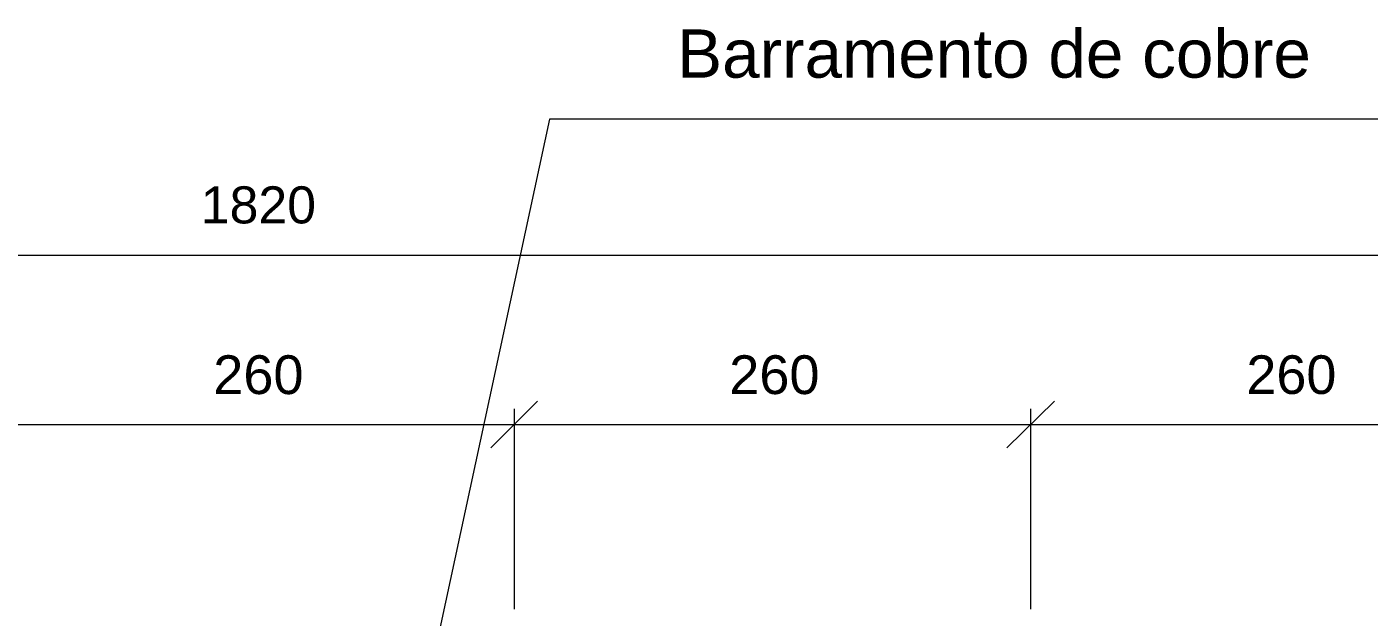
# Model space of a CAD drawing. Header units: millimetres. Extents: x 53 to 176, y -29 to 32.
# Drawn here: x 118.057 to 122.875, y -5.591 to -3.471 of the extents above; entities that cross this region are included whole.
import ezdxf

# ---------------------------------------------------------------- set-up
doc = ezdxf.new("R2010")
doc.units = ezdxf.units.MM
doc.layers.add('15 - Quadro de medição', color=6, linetype='Continuous')
doc.styles.add('Arial0', font='arial.ttf', dxfattribs={"height": 3.14658})

msp = doc.modelspace()

# ---------------------------------------------------------------- linework, layer by layer
at = {"layer": '15 - Quadro de medição', "color": 7, "linetype": 'Continuous', "lineweight": 20, "true_color": 0x000007}
msp.add_lwpolyline([(123.0937, -3.8026), (119.9328, -3.8026), (118.9705, -8.2722)], dxfattribs=at)
at = {"layer": '15 - Quadro de medição', "color": 8, "linetype": 'Continuous', "lineweight": 20, "true_color": 0x000008}
for points in [[(125.4221, -4.2929), (112.3387, -4.2929), (112.3387, -4.2929)], [(119.8895, -4.8152), (119.7219, -4.9829), (119.7219, -4.9829)], [(119.7219, -4.9829), (119.8895, -4.8152), (119.8895, -4.8152)], [(121.7458, -4.8152), (121.574, -4.9829), (121.574, -4.9829)], [(121.574, -4.9829), (121.7458, -4.8152), (121.7458, -4.8152)], [(119.8071, -5.5625), (119.8071, -4.8432), (119.8071, -4.8432)], [(119.8071, -5.5625), (119.8071, -4.8432), (119.8071, -4.8432)], [(121.6606, -5.5625), (121.6606, -4.8432), (121.6606, -4.8432)], [(121.6606, -5.5625), (121.6606, -4.8432), (121.6606, -4.8432)], [(119.8616, -4.9004), (117.8978, -4.9004), (117.8978, -4.9004)], [(121.7179, -4.9004), (119.7513, -4.9004), (119.7513, -4.9004)], [(123.57, -4.9004), (121.6034, -4.9004), (121.6034, -4.9004)]]:
    msp.add_lwpolyline(points, dxfattribs=at)

# ---------------------------------------------------------------- texts
at = {"layer": '15 - Quadro de medição', "color": 7, "true_color": 0x000007, "style": 'Arial0'}
for s, height, p in [('Barramento de cobre', 0.173381, (120.391, -3.654)), ('1820', 0.1331, (118.6813, -4.1773)), ('260', 0.13909, (118.726, -4.79)), ('260', 0.13909, (120.5781, -4.79)), ('260', 0.13861, (122.4344, -4.7896))]:
    msp.add_text(s, height=height, dxfattribs=at).set_placement(p)

doc.saveas('drawing.dxf')
